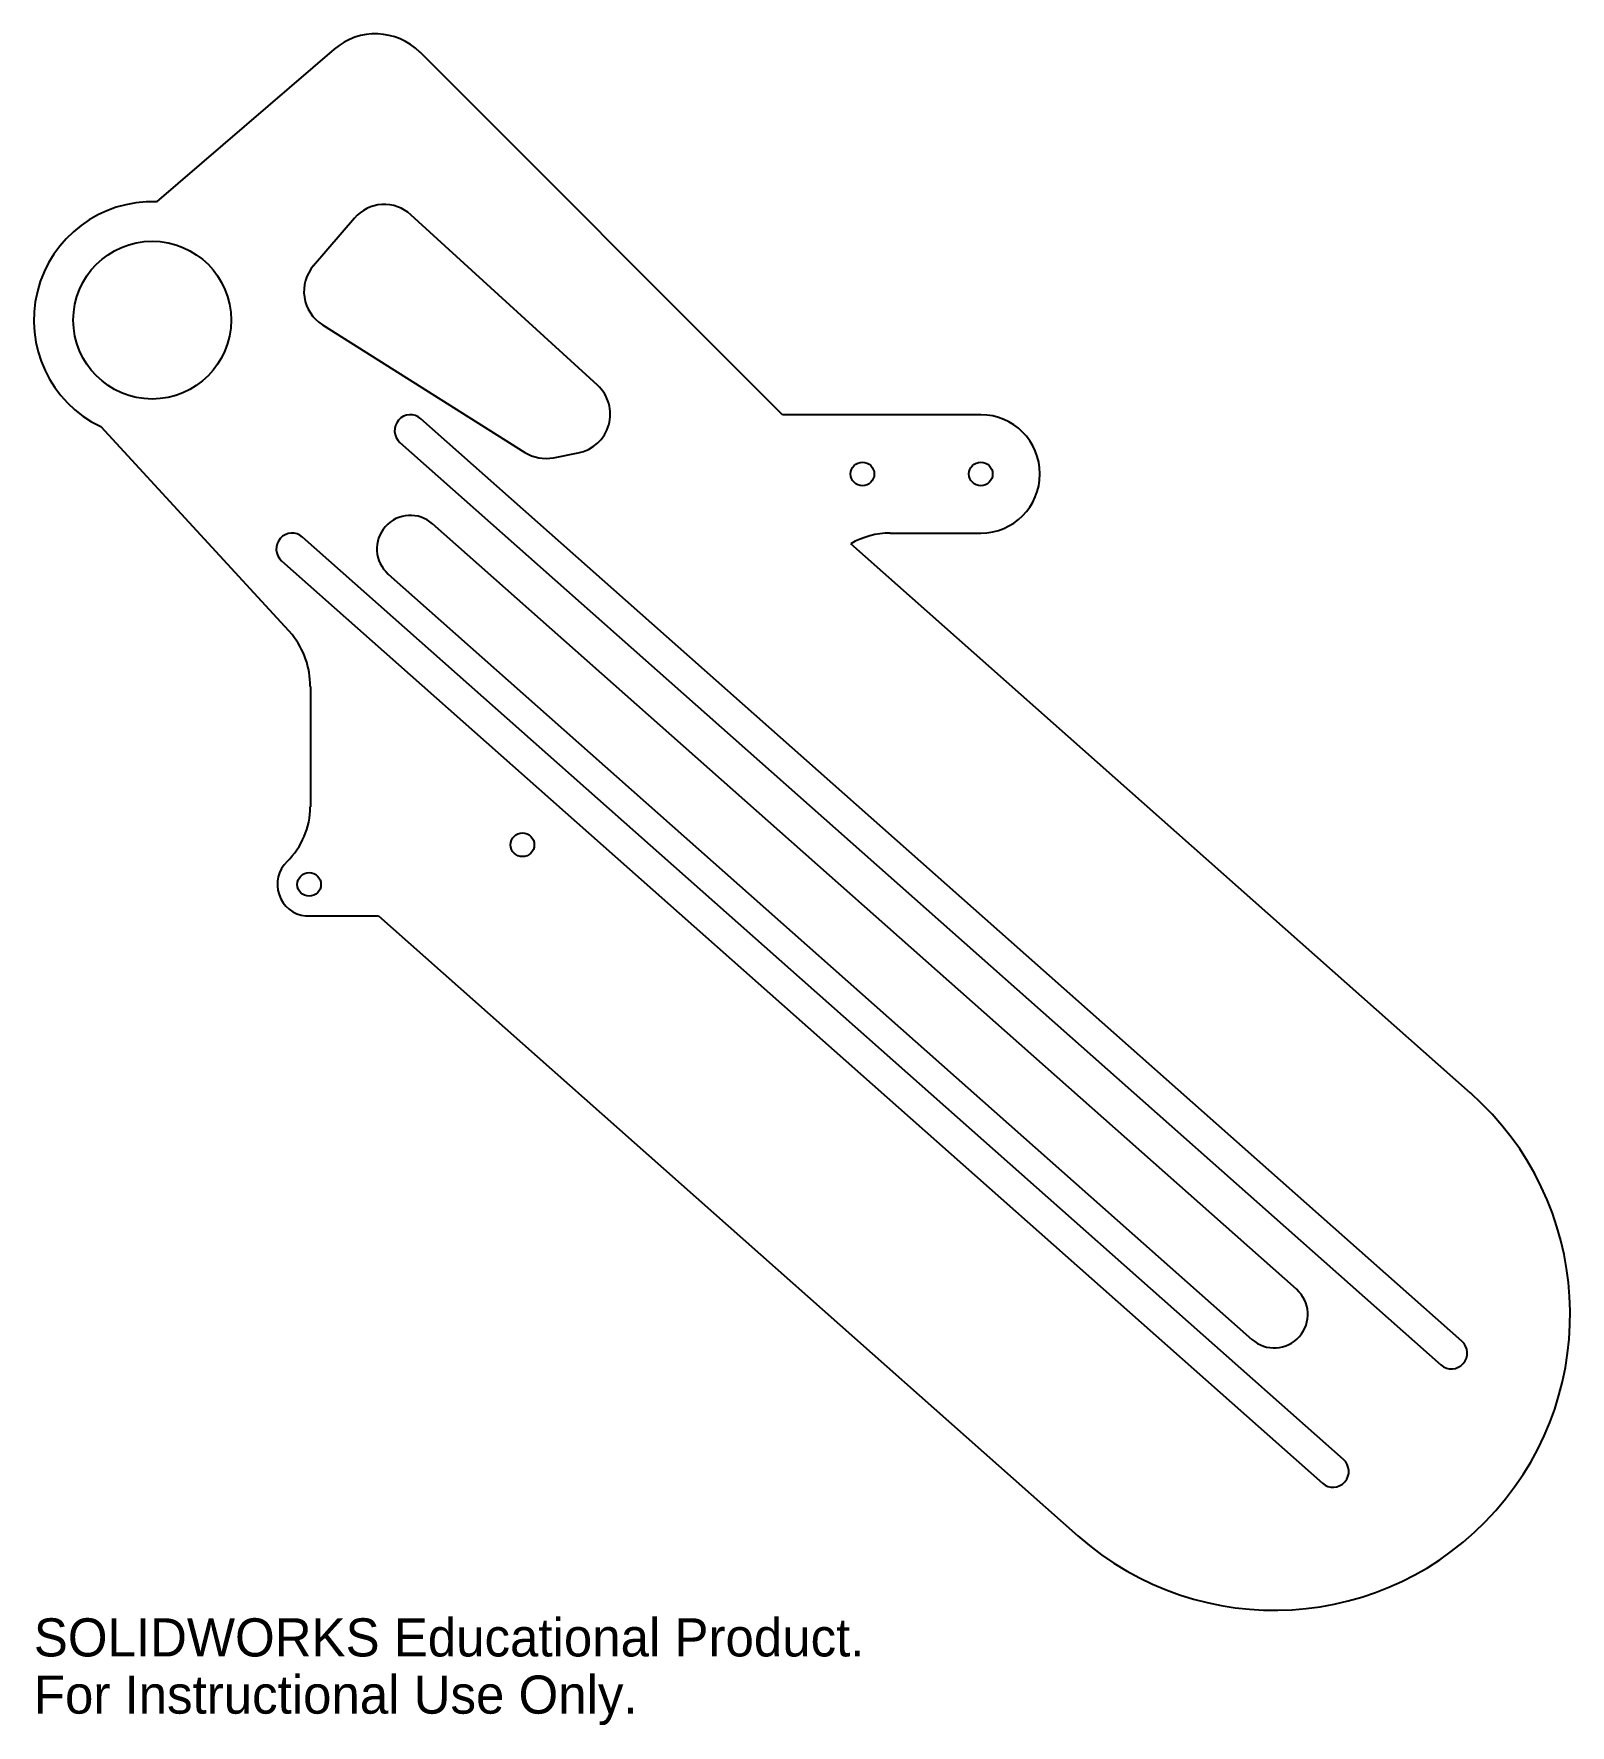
# Model space of a CAD drawing. Header units: millimetres. Extents: x -60 to 135, y -138 to 76.
import ezdxf

# ---------------------------------------------------------------- set-up
doc = ezdxf.new("R2010")
doc.units = ezdxf.units.MM
doc.linetypes.add('SLD-Solid', pattern=[0])
doc.styles.add('SLDTEXTSTYLE0', font='Arail.ttf')

msp = doc.modelspace()

# ---------------------------------------------------------------- linework, layer by layer
at = {"color": 7, "linetype": 'SLD-Solid', "lineweight": 25}
for p, q in [((-21.65, 74.35), (-44.16, 54.99)), ((35.16, 28), (-10.78, 73.94)), ((-19.1, 52.92), (-24.28, 46.9)), ((11.7, 31.77), (-11.94, 53.35)), ((-23.15, 39.41), (2.51, 23.24)), ((60.28, 28), (35.16, 28)), ((-51.25, 26.5), (-26.98, 0.14)), ((121.25, -89.42), (-10.67, 27.5)), ((-13.33, 24.5), (118.6, -92.42)), ((6.12, 22.56), (9.27, 23.16)), ((100.29, -82.84), (-9.18, 14.18)), ((48.81, 13), (60.28, 13)), ((106.25, -104.42), (-25.67, 12.5)), ((122.34, -57.96), (43.8, 11.65)), ((-28.33, 9.5), (103.6, -107.42)), ((-14.82, 7.82), (94.65, -89.2)), ((-24.68, -6.42), (-24.68, -21.69)), ((-25.29, -35.52), (-16.05, -35.52)), ((-16.05, -35.52), (72.6, -114.09))]:
    msp.add_line(p, q, dxfattribs=at)
for centre, radius in [((-44.72, 40), 10), ((45.28, 20.5), 1.5), ((60.28, 20.5), 1.5), ((2.2, -26.5), 1.5), ((-24.83, -31.52), 1.5)]:
    msp.add_circle(centre, radius, dxfattribs=at)
for centre, radius, start, end in [((-16.44, 68.28), 8, 45, 130.6988), ((-44.72, 40), 15, 87.8653, 244.1972), ((-15.31, 49.66), 5, 47.5983, 139.3012), ((-20.49, 43.64), 5, 139.3012, 237.7838), ((8.33, 28.07), 5, 280.8722, 47.5983), ((-12, 26), 2, 48.4504, 228.4504), ((60.28, 20.5), 7.5, 270, 90), ((5.18, 27.47), 5, 237.7838, 280.8722), ((-12, 11), 4.25, 48.4504, 228.4504), ((-27, 11), 2, 48.4504, 228.4504), ((48.81, 3), 10, 90, 120.0856), ((-35.2, -6.42), 10.51, 0, 38.5956), ((-34.31, -21.69), 9.62, 313.9603, 0), ((-24.83, -31.52), 4.03, 133.9603, 263.5302), ((97.47, -86.02), 37.5, 228.4504, 48.4504), ((97.47, -86.02), 4.25, 228.4504, 48.4504), ((119.92, -90.92), 2, 228.4504, 48.4504), ((104.92, -105.92), 2, 228.4504, 48.4504)]:
    msp.add_arc(centre, radius, start, end, dxfattribs=at)

# ---------------------------------------------------------------- texts
at = {"color": 7, "linetype": 'Continuous', "char_height": 4.8336, "attachment_point": 1, "style": 'SLDTEXTSTYLE0'}
for s, insert in [('SOLIDWORKS Educational Product.', (-59.72, -124.54)), ('For Instructional Use Only.', (-59.72, -131.79))]:
    msp.add_mtext(s, dxfattribs=dict(at, insert=insert))

doc.saveas('drawing.dxf')
